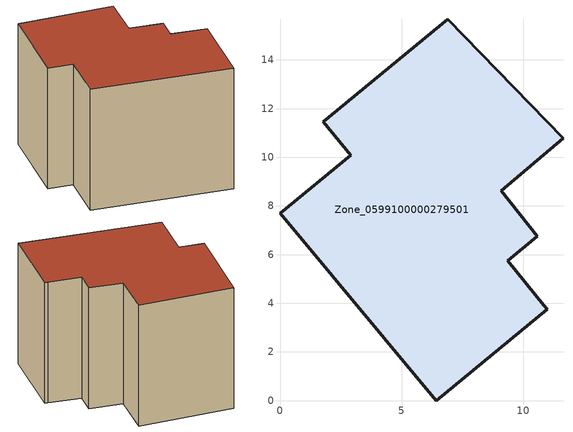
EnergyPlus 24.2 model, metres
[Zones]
Zone_0599100000279501
 floor ground (C_G): 6.43,0 0,7.7 2.9,10.08 1.77,11.46 6.89,15.66 11.63,10.77 9.09,8.62 10.57,6.75 9.36,5.74 10.85,3.92 10.99,3.75 z0
 wall outside (C_F): 9.36,5.74 10.57,6.75 9.09,8.62 11.63,10.77 6.89,15.66 1.77,11.46 2.9,10.08 0,7.7 6.43,0 10.99,3.75 10.85,3.92 9.36,5.74 z0:9.05
 roof outside (C_R): 6.43,0 10.99,3.75 10.85,3.92 9.36,5.74 10.57,6.75 9.09,8.62 11.63,10.77 6.89,15.66 1.77,11.46 2.9,10.08 0,7.7 z9.05
[BUILDING]
Pand.0599100000279501: North Axis=0; Terrain=City; Loads Convergence Tolerance Value=0.04; Temperature Convergence Tolerance Value=0.4; Solar Distribution=FullExterior; Maximum Number of Warmup Days=25; Minimum Number of Warmup Days=1
[Site:Location]
Rotterdam.The.Hague.AP_ZH_NLD Design_Conditions: Latitude=51.96; Longitude=4.45; Time Zone=1; Elevation=-4.5
[SITE:GROUNDTEMPERATURE:BUILDINGSURFACE]
18, 18, 18, 18, 18, 18, 18, 18, 18, 18, 18, 18
[MATERIAL] Thermal Absorptance=0.9; Solar Absorptance=0.7; Visible Absorptance=0.7
Name | Roughness | Thickness | Conductivity | Density | Specific Heat
G.TC.1946 | MediumSmooth | 0.15 | 1 | 540 | 1210
F.TC.1946 | Rough | 0.3 | 0.857143 | 1920 | 840
R.TC.1946 | MediumRough | 0.2 | 0.909091 | 1500 | 1000
[CONSTRUCTION]
C_G: G.TC.1946
C_F: F.TC.1946
C_R: R.TC.1946
[ZONE]
Zone_0599100000279501: Type=1; Multiplier=1; Ceiling Height=Autocalculate; Volume=Autocalculate; Floor Area=autocalculate; Part of Total Floor Area=Yes
[ZONEINFILTRATION:DESIGNFLOWRATE]
Infil_Zone_0599100000279501: Zone or ZoneList or Space or SpaceList=Zone_0599100000279501; Schedule=AlwaysOn; Design Flow Rate Calculation Method=Flow/Area; Flow Rate per Floor Area=0.003; Constant Term Coefficient=1; Temperature Term Coefficient=0; Velocity Term Coefficient=0; Velocity Squared Term Coefficient=0
[HVACTEMPLATE:ZONE:IDEALLOADSAIRSYSTEM]
Zone_0599100000279501: Maximum Heating Supply Air Temperature=50; Minimum Cooling Supply Air Temperature=13; Maximum Heating Supply Air Humidity Ratio=0.0156; Minimum Cooling Supply Air Humidity Ratio=0.0077; Heating Limit=NoLimit; Cooling Limit=NoLimit; Dehumidification Control Type=ConstantSensibleHeatRatio; Cooling Sensible Heat Ratio=0.7; Dehumidification Setpoint=60; Humidification Control Type=None; Humidification Setpoint=30; Outdoor Air Method=None; Outdoor Air Flow Rate per Person=0.00944; Outdoor Air Flow Rate per Zone Floor Area=0; Outdoor Air Flow Rate per Zone=0; Demand Controlled Ventilation Type=None; Outdoor Air Economizer Type=NoEconomizer; Heat Recovery Type=None; Sensible Heat Recovery Effectiveness=0.7; Latent Heat Recovery Effectiveness=0.65
[ZONECONTROL:THERMOSTAT]
ThermostatControl_Zone_0599100000279501: Zone or ZoneList=Zone_0599100000279501; Control Type Schedule=DualSetpointControlType; Control 1=Thermostat_Zone_0599100000279501; Temperature Difference Between Cutout And Setpoint=0
[THERMOSTATSETPOINT:DUALSETPOINT]
Thermostat_Zone_0599100000279501: Heating Setpoint Temperature Schedule=HeatingSetpoint_Zone_0599100000279501; Cooling Setpoint Temperature Schedule=CoolingSetpoint_Zone_0599100000279501
[SCHEDULE:COMPACT]
HeatingSetpoint_Zone_0599100000279501: Through: 12/31, For: AllDays, Until: 24:00, 21
CoolingSetpoint_Zone_0599100000279501: Through: 12/31, For: AllDays, Until: 24:00, 24
DualSetpointControlType: Through: 12/31, For: AllDays, Until: 24:00, 4
AlwaysOn: Through: 12/31, For: AllDays, Until: 24:00, 1
